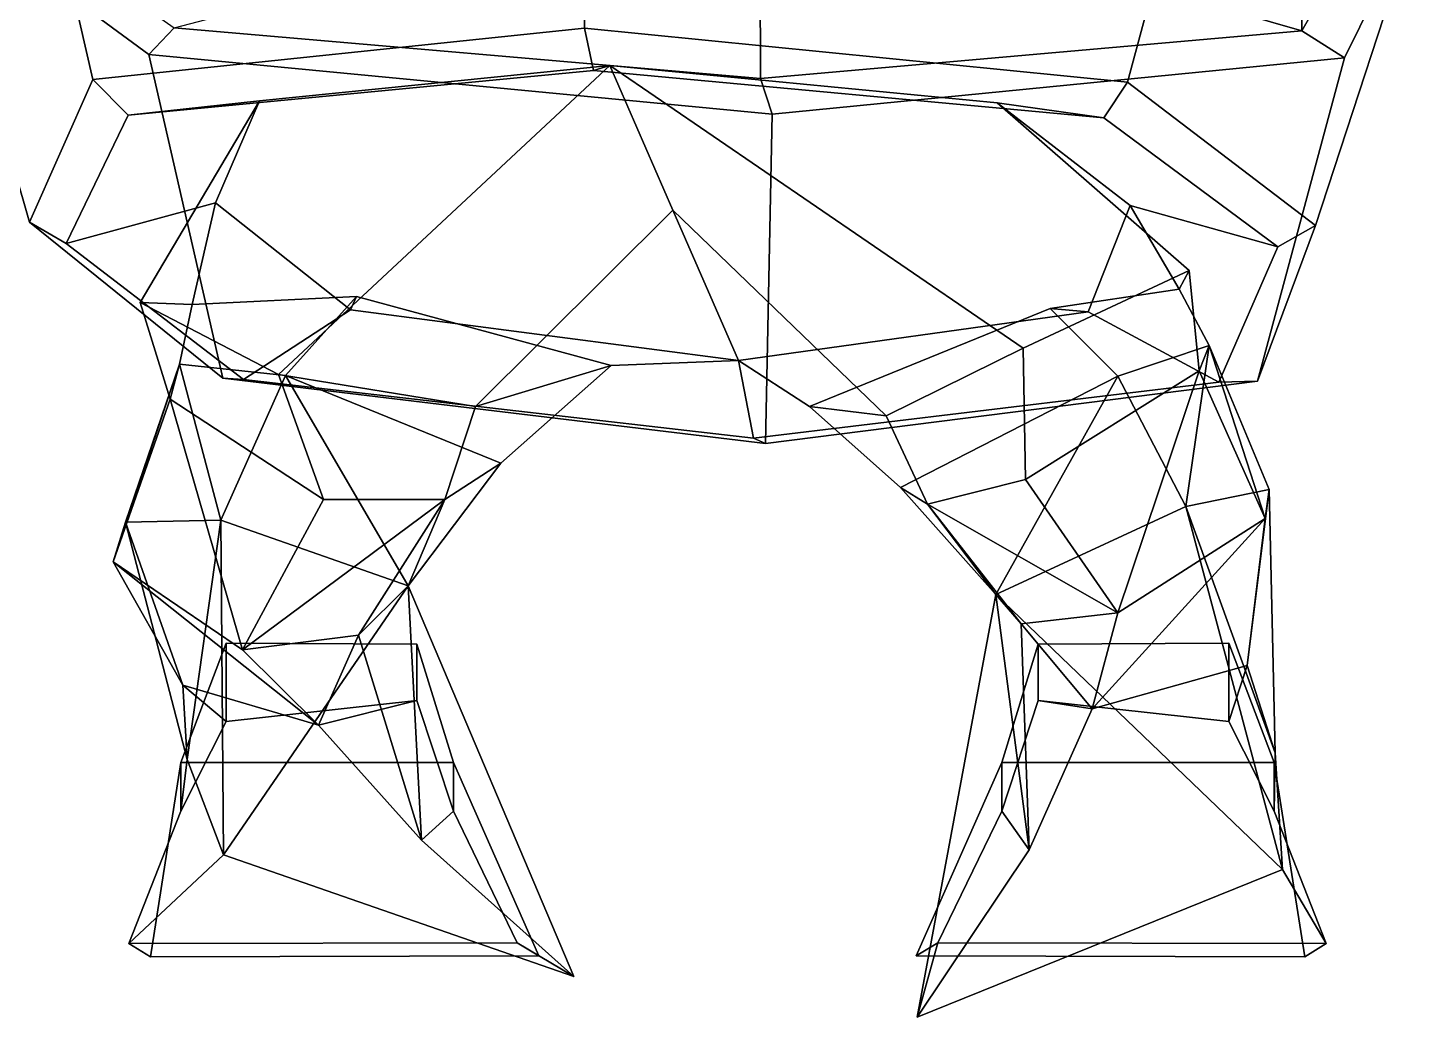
# Model space of a CAD drawing. Extents: x -303 to 213, y -163 to 319.
# Drawn here: x -130.3 to 110.7, y -163.5 to 7.6 of the extents above; entities that cross this region are included whole.
import ezdxf

# ---------------------------------------------------------------- set-up
doc = ezdxf.new("R2010")
doc.units = 0

msp = doc.modelspace()

# ---------------------------------------------------------------- linework, layer by layer
for points in [[(-34.033401, 7.560822, 112.934258), (-32.913963, 64.454681, 105.91288), (-131.9478, 54.619919, 59.508686), (-119.110497, -1.31459, 68.317505)], [(-34.033401, 7.560822, 112.934258), (59.862671, -1.808197, 92.85215), (74.899582, 54.049438, 87.864487), (-32.913963, 64.454681, 105.91288)], [(-131.9478, 54.619919, 59.508686), (-146.159607, 29.955963, -23.044518), (-130.062622, -25.987541, -13.788846), (-119.110497, -1.31459, 68.317505)], [(74.899582, 54.049438, 87.864487), (59.862671, -1.808197, 92.85215), (92.37281, -26.601013, 16.703852), (110.669403, 29.24762, 12.163043)], [(90.051636, 7.07016, -67.334053), (-3.734743, 34.041504, -107.552917), (90.247169, 43.583755, -61.500828)], [(103.339256, 30.483917, 11.004836), (90.051636, 7.07016, -67.334053), (90.247169, 43.583755, -61.500828)], [(-105.029213, 7.608185, -94.076828), (-3.734743, 34.041504, -107.552917), (-3.610879, -1.164948, -109.336845)], [(90.051636, 7.07016, -67.334053), (-3.610879, -1.164948, -109.336845), (-3.734743, 34.041504, -107.552917)], [(-109.431168, 2.954575, -105.78302), (-146.159607, 29.955963, -23.044518), (-138.781601, 31.151688, -22.186447), (-105.029213, 7.608185, -94.076828)], [(-130.062622, -25.987541, -13.788846), (-146.159607, 29.955963, -23.044518), (-109.431168, 2.954575, -105.78302), (-96.593872, -52.979935, -96.974205)], [(92.37281, -26.601013, 16.703852), (82.379303, -53.473541, -72.43956), (97.416206, 2.384094, -77.427223), (110.669403, 29.24762, 12.163043)], [(97.416206, 2.384094, -77.427223), (90.051636, 7.07016, -67.334053), (103.339256, 30.483917, 11.004836), (110.669403, 29.24762, 12.163043)], [(-34.033401, 7.560822, 112.934258), (-119.110497, -1.31459, 68.317505), (-112.982025, -7.507278, 61.507931), (-32.516315, 0.190781, 101.719292)], [(-109.431168, 2.954575, -105.78302), (-105.029213, 7.608185, -94.076828), (-3.610879, -1.164948, -109.336845), (-1.615793, -7.350449, -123.845413)], [(-34.033401, 7.560822, 112.934258), (-32.516315, 0.190781, 101.719292), (55.759377, -7.972656, 84.639946), (59.862671, -1.808197, 92.85215)], [(97.416206, 2.384094, -77.427223), (-1.615793, -7.350449, -123.845413), (-3.610879, -1.164948, -109.336845), (90.051636, 7.07016, -67.334053)], [(-96.593872, -52.979935, -96.974205), (-109.431168, 2.954575, -105.78302), (-1.615793, -7.350449, -123.845413), (-2.735284, -64.253998, -116.82122)], [(-32.516315, 0.190781, 101.719292), (-112.982025, -7.507278, 61.507931), (-90.288658, -5.044708, 48.816994), (-29.648653, 1.089722, 80.818604)], [(-29.648653, 1.089722, 80.818604), (-90.288658, -5.044708, 48.816994), (-110.928223, -39.872482, 14.442875), (-86.983604, -52.360214, 49.113098)], [(-18.747669, -23.923035, 0.795879), (-29.648653, 1.089722, 80.818604), (-86.983604, -52.360214, 49.113098), (-52.935585, -57.855736, 1.677941)], [(-32.516315, 0.190781, 101.719292), (-29.648653, 1.089722, 80.818604), (37.332161, -5.396683, 66.311974), (55.759377, -7.972656, 84.639946)], [(-29.648653, 1.089722, 80.818604), (41.830917, -47.783234, 68.415085), (70.518112, -34.339088, 38.146267), (37.332161, -5.396683, 66.311974)], [(18.14711, -59.50798, 14.881507), (41.830917, -47.783234, 68.415085), (-29.648653, 1.089722, 80.818604), (-18.747669, -23.923035, 0.795879)], [(82.379303, -53.473541, -72.43956), (-2.735284, -64.253998, -116.82122), (-1.615793, -7.350449, -123.845413), (97.416206, 2.384094, -77.427223)], [(-119.110497, -1.31459, 68.317505), (-130.062622, -25.987541, -13.788846), (-123.740364, -29.693779, -12.456988), (-112.982025, -7.507278, 61.507931)], [(59.862671, -1.808197, 92.85215), (55.759377, -7.972656, 84.639946), (85.905388, -30.27198, 16.282429), (92.37281, -26.601013, 16.703852)], [(-112.982025, -7.507278, 61.507931), (-123.740364, -29.693779, -12.456988), (-97.900421, -22.671219, -9.809252), (-90.288658, -5.044708, 48.816994)], [(-90.288658, -5.044708, 48.816994), (-97.900421, -22.671219, -9.809252), (-101.937752, -40.263489, -22.653414), (-110.928223, -39.872482, 14.442875)], [(37.332161, -5.396683, 66.311974), (70.518112, -34.339088, 38.146267), (68.787384, -37.589142, -0.433024), (60.344593, -23.107651, 11.883862)], [(55.759377, -7.972656, 84.639946), (37.332161, -5.396683, 66.311974), (60.344593, -23.107651, 11.883862), (85.905388, -30.27198, 16.282429)], [(-123.740364, -29.693779, -12.456988), (-93.055801, -53.228821, -84.767921), (-74.54332, -41.17305, -66.76754), (-97.900421, -22.671219, -9.809252)], [(-97.900421, -22.671219, -9.809252), (-74.54332, -41.17305, -66.76754), (-73.522903, -38.847656, -51.598614), (-101.937752, -40.263489, -22.653414)], [(-7.409847, -49.938141, -82.433632), (-18.747669, -23.923035, 0.795879), (-52.935585, -57.855736, 1.677941), (-29.436962, -50.783539, -52.489193)], [(18.14711, -59.50798, 14.881507), (-18.747669, -23.923035, 0.795879), (-7.409847, -49.938141, -82.433632), (4.886947, -57.90329, -43.802639)], [(60.344593, -23.107651, 11.883862), (68.787384, -37.589142, -0.433024), (46.504539, -40.91713, -34.795254), (53.077503, -41.525024, -49.27256)], [(85.905388, -30.27198, 16.282429), (60.344593, -23.107651, 11.883862), (53.077503, -41.525024, -49.27256), (75.6856, -53.694206, -61.635906)], [(-130.062622, -25.987541, -13.788846), (-96.593872, -52.979935, -96.974205), (-93.055801, -53.228821, -84.767921), (-123.740364, -29.693779, -12.456988)], [(92.37281, -26.601013, 16.703852), (85.905388, -30.27198, 16.282429), (75.6856, -53.694206, -61.635906), (82.379303, -53.473541, -72.43956)], [(42.230968, -70.500755, 33.533913), (72.273552, -51.700516, 10.559834), (70.518112, -34.339088, 38.146267), (41.830917, -47.783234, 68.415085)], [(72.273552, -51.700516, 10.559834), (74.015038, -47.335876, -8.056661), (68.787384, -37.589142, -0.433024), (70.518112, -34.339088, 38.146267)], [(74.015038, -47.335876, -8.056661), (58.224525, -52.616486, -20.264986), (46.504539, -40.91713, -34.795254), (68.787384, -37.589142, -0.433024)], [(-79.199158, -73.970406, 13.180609), (-86.983604, -52.360214, 49.113098), (-110.928223, -39.872482, 14.442875), (-105.701553, -56.626587, -14.675688)], [(-105.701553, -56.626587, -14.675688), (-110.928223, -39.872482, 14.442875), (-101.937752, -40.263489, -22.653414), (-104.106781, -50.551941, -32.804722)], [(-104.106781, -50.551941, -32.804722), (-101.937752, -40.263489, -22.653414), (-73.522903, -38.847656, -51.598614), (-85.778137, -52.546036, -41.364483)], [(-85.778137, -52.546036, -41.364483), (-73.522903, -38.847656, -51.598614), (-29.436962, -50.783539, -52.489193), (-48.547741, -67.692642, -27.879084)], [(-74.54332, -41.17305, -66.76754), (-7.409847, -49.938141, -82.433632), (-29.436962, -50.783539, -52.489193), (-73.522903, -38.847656, -51.598614)], [(53.077503, -41.525024, -49.27256), (46.504539, -40.91713, -34.795254), (4.886947, -57.90329, -43.802639), (-7.409847, -49.938141, -82.433632)], [(58.224525, -52.616486, -20.264986), (20.617088, -71.909927, -13.8889), (4.886947, -57.90329, -43.802639), (46.504539, -40.91713, -34.795254)], [(-93.055801, -53.228821, -84.767921), (-4.818867, -63.362152, -101.604149), (-7.409847, -49.938141, -82.433632), (-74.54332, -41.17305, -66.76754)], [(75.6856, -53.694206, -61.635906), (53.077503, -41.525024, -49.27256), (-7.409847, -49.938141, -82.433632), (-4.818867, -63.362152, -101.604149)], [(42.230968, -70.500755, 33.533913), (41.830917, -47.783234, 68.415085), (18.14711, -59.50798, 14.881507), (25.286976, -74.774612, 13.084153)], [(69.947266, -75.152428, -9.556343), (58.224525, -52.616486, -20.264986), (74.015038, -47.335876, -8.056661)], [(84.385155, -72.242393, 1.368705), (69.947266, -75.152428, -9.556343), (74.015038, -47.335876, -8.056661)], [(83.660652, -77.232437, 17.835978), (74.015038, -47.335876, -8.056661), (72.273552, -51.700516, 10.559834)], [(83.660652, -77.232437, 17.835978), (84.385155, -72.242393, 1.368705), (74.015038, -47.335876, -8.056661)], [(-115.56369, -84.73217, -11.703917), (-105.701553, -56.626587, -14.675688), (-104.106781, -50.551941, -32.804722)], [(-115.56369, -84.73217, -11.703917), (-104.106781, -50.551941, -32.804722), (-113.467697, -77.895958, -27.392559)], [(-113.467697, -77.895958, -27.392559), (-104.106781, -50.551941, -32.804722), (-96.942413, -77.529892, -34.750858)], [(-96.942413, -77.529892, -34.750858), (-104.106781, -50.551941, -32.804722), (-85.778137, -52.546036, -41.364483)], [(-96.942413, -77.529892, -34.750858), (-85.778137, -52.546036, -41.364483), (-64.543877, -88.870148, -22.973143)], [(-96.593872, -52.979935, -96.974205), (-2.735284, -64.253998, -116.82122), (-4.818867, -63.362152, -101.604149), (-93.055801, -53.228821, -84.767921)], [(-79.199158, -73.970406, 13.180609), (-58.200272, -73.954674, -3.026448), (-52.935585, -57.855736, 1.677941), (-86.983604, -52.360214, 49.113098)], [(-64.543877, -88.870148, -22.973143), (-85.778137, -52.546036, -41.364483), (-48.547741, -67.692642, -27.879084)], [(-58.200272, -73.954674, -3.026448), (-48.547741, -67.692642, -27.879084), (-29.436962, -50.783539, -52.489193), (-52.935585, -57.855736, 1.677941)], [(37.102425, -90.374954, -4.192022), (20.617088, -71.909927, -13.8889), (58.224525, -52.616486, -20.264986)], [(69.947266, -75.152428, -9.556343), (37.102425, -90.374954, -4.192022), (58.224525, -52.616486, -20.264986)], [(58.199947, -93.574966, 37.950008), (72.273552, -51.700516, 10.559834), (42.230968, -70.500755, 33.533913)], [(58.199947, -93.574966, 37.950008), (83.660652, -77.232437, 17.835978), (72.273552, -51.700516, 10.559834)], [(82.379303, -53.473541, -72.43956), (75.6856, -53.694206, -61.635906), (-4.818867, -63.362152, -101.604149), (-2.735284, -64.253998, -116.82122)], [(-93.191978, -99.950577, 12.48369), (-105.701553, -56.626587, -14.675688), (-115.56369, -84.73217, -11.703917)], [(-93.191978, -99.950577, 12.48369), (-79.199158, -73.970406, 13.180609), (-105.701553, -56.626587, -14.675688)], [(25.286976, -74.774612, 13.084153), (18.14711, -59.50798, 14.881507), (4.886947, -57.90329, -43.802639), (20.617088, -71.909927, -13.8889)], [(-64.543877, -88.870148, -22.973143), (-48.547741, -67.692642, -27.879084), (-58.200272, -73.954674, -3.026448)], [(37.102425, -90.374954, -4.192022), (25.286976, -74.774612, 13.084153), (20.617088, -71.909927, -13.8889)], [(58.199947, -93.574966, 37.950008), (42.230968, -70.500755, 33.533913), (25.286976, -74.774612, 13.084153)], [(85.405197, -117.774406, -28.918781), (69.947266, -75.152428, -9.556343), (84.385155, -72.242393, 1.368705)], [(85.405197, -117.774406, -28.918781), (84.385155, -72.242393, 1.368705), (80.553207, -102.656601, -5.58224)], [(80.553207, -102.656601, -5.58224), (84.385155, -72.242393, 1.368705), (83.660652, -77.232437, 17.835978)], [(-93.191978, -99.950577, 12.48369), (-73.147629, -97.447578, -0.91607), (-58.200272, -73.954674, -3.026448)], [(-93.191978, -99.950577, 12.48369), (-58.200272, -73.954674, -3.026448), (-79.199158, -73.970406, 13.180609)], [(-73.147629, -97.447578, -0.91607), (-64.543877, -88.870148, -22.973143), (-58.200272, -73.954674, -3.026448)], [(58.199947, -93.574966, 37.950008), (25.286976, -74.774612, 13.084153), (41.462517, -95.479553, 20.125031)], [(41.462517, -95.479553, 20.125031), (25.286976, -74.774612, 13.084153), (37.102425, -90.374954, -4.192022)], [(86.708046, -137.926437, -61.83894), (37.102425, -90.374954, -4.192022), (69.947266, -75.152428, -9.556343)], [(86.708046, -137.926437, -61.83894), (69.947266, -75.152428, -9.556343), (85.405197, -117.774406, -28.918781)], [(-103.517799, -106.037361, -34.232113), (-115.56369, -84.73217, -11.703917), (-113.467697, -77.895958, -27.392559)], [(-102.774651, -118.942451, -58.253418), (-113.467697, -77.895958, -27.392559), (-96.942413, -77.529892, -34.750858)], [(-102.774651, -118.942451, -58.253418), (-103.517799, -106.037361, -34.232113), (-113.467697, -77.895958, -27.392559)], [(-96.528603, -135.377319, -91.03936), (-102.774651, -118.942451, -58.253418), (-96.942413, -77.529892, -34.750858)], [(-96.528603, -135.377319, -91.03936), (-96.942413, -77.529892, -34.750858), (-64.543877, -88.870148, -22.973143)], [(80.553207, -102.656601, -5.58224), (83.660652, -77.232437, 17.835978), (53.737045, -110.165436, 14.1548)], [(53.737045, -110.165436, 14.1548), (83.660652, -77.232437, 17.835978), (58.199947, -93.574966, 37.950008)], [(-80.052475, -113.009895, -11.158363), (-93.191978, -99.950577, 12.48369), (-115.56369, -84.73217, -11.703917)], [(-103.517799, -106.037361, -34.232113), (-80.052475, -113.009895, -11.158363), (-115.56369, -84.73217, -11.703917)], [(-35.927689, -156.412735, -63.21442), (-96.528603, -135.377319, -91.03936), (-64.543877, -88.870148, -22.973143)], [(-62.254234, -132.843246, -38.176338), (-64.543877, -88.870148, -22.973143), (-73.147629, -97.447578, -0.91607)], [(-35.927689, -156.412735, -63.21442), (-64.543877, -88.870148, -22.973143), (-62.254234, -132.843246, -38.176338)], [(23.472969, -163.463699, -42.823914), (42.842144, -134.541428, -14.725661), (37.102425, -90.374954, -4.192022)], [(23.472969, -163.463699, -42.823914), (37.102425, -90.374954, -4.192022), (86.708046, -137.926437, -61.83894)], [(42.842144, -134.541428, -14.725661), (41.462517, -95.479553, 20.125031), (37.102425, -90.374954, -4.192022)], [(53.737045, -110.165436, 14.1548), (58.199947, -93.574966, 37.950008), (41.462517, -95.479553, 20.125031)], [(42.842144, -134.541428, -14.725661), (53.737045, -110.165436, 14.1548), (41.462517, -95.479553, 20.125031)], [(-56.738792, -119.444244, 62.902187), (-63.052917, -98.998032, 48.086689), (-96.042435, -98.812729, 48.086689), (-103.878738, -119.444244, 62.902187)], [(-103.878738, -119.444244, 62.902187), (-96.042435, -98.812729, 48.086689), (-96.042435, -112.334427, -3.767556), (-103.878738, -127.827744, 4.010584)], [(-63.052917, -98.998032, 48.086689), (-63.052921, -108.736435, -3.767556), (-96.042435, -112.334427, -3.767556), (-96.042435, -98.812729, 48.086689)], [(-80.052475, -113.009895, -11.158363), (-73.147629, -97.447578, -0.91607), (-93.191978, -99.950577, 12.48369)], [(-62.254234, -132.843246, -38.176338), (-73.147629, -97.447578, -0.91607), (-80.052475, -113.009895, -11.158363)], [(38.110432, -119.444244, 87.19326), (85.250374, -119.444244, 87.19326), (77.414063, -98.812729, 72.377762), (44.424553, -98.998032, 72.377762)], [(44.424553, -98.998032, 72.377762), (77.414063, -98.812729, 72.377762), (77.41407, -112.334427, 20.523518), (44.424553, -108.736435, 20.523518)], [(85.250374, -119.444244, 87.19326), (85.250381, -127.827744, 28.301657), (77.41407, -112.334427, 20.523518), (77.414063, -98.812729, 72.377762)], [(-56.738792, -119.444244, 62.902187), (-56.738796, -127.827744, 4.010584), (-63.052921, -108.736435, -3.767556), (-63.052917, -98.998032, 48.086689)], [(38.110432, -119.444244, 87.19326), (44.424553, -98.998032, 72.377762), (44.424553, -108.736435, 20.523518), (38.110432, -127.827744, 28.301657)], [(53.737045, -110.165436, 14.1548), (44.424553, -108.736435, 20.523518), (77.41407, -112.334427, 20.523518), (80.553207, -102.656601, -5.58224)], [(85.405197, -117.774406, -28.918781), (80.553207, -102.656601, -5.58224), (77.41407, -112.334427, 20.523518), (85.250381, -127.827744, 28.301657)], [(-102.774651, -118.942451, -58.253418), (-103.878738, -127.827744, 4.010584), (-96.042435, -112.334427, -3.767556), (-103.517799, -106.037361, -34.232113)], [(-80.052475, -113.009895, -11.158363), (-103.517799, -106.037361, -34.232113), (-96.042435, -112.334427, -3.767556), (-63.052921, -108.736435, -3.767556)], [(-62.254234, -132.843246, -38.176338), (-80.052475, -113.009895, -11.158363), (-63.052921, -108.736435, -3.767556), (-56.738796, -127.827744, 4.010584)], [(42.842144, -134.541428, -14.725661), (38.110432, -127.827744, 28.301657), (44.424553, -108.736435, 20.523518), (53.737045, -110.165436, 14.1548)], [(86.708046, -137.926437, -61.83894), (85.405197, -117.774406, -28.918781), (85.250381, -127.827744, 28.301657), (94.230812, -150.723206, 20.893911)], [(-96.528603, -135.377319, -91.03936), (-112.859177, -150.723206, -3.397161), (-103.878738, -127.827744, 4.010584), (-102.774651, -118.942451, -58.253418)], [(-109.155304, -153.02951, 62.902187), (-103.878738, -119.444244, 62.902187), (-103.878738, -127.827744, 4.010584), (-112.859177, -150.723206, -3.397161)], [(-41.971909, -152.844193, 62.902187), (-56.738792, -119.444244, 62.902187), (-103.878738, -119.444244, 62.902187), (-109.155304, -153.02951, 62.902187)], [(-41.971909, -152.844193, 62.902187), (-45.675785, -150.61731, -7.101041), (-56.738796, -127.827744, 4.010584), (-56.738792, -119.444244, 62.902187)], [(23.343546, -152.844193, 87.19326), (90.526947, -153.02951, 87.19326), (85.250374, -119.444244, 87.19326), (38.110432, -119.444244, 87.19326)], [(23.343546, -152.844193, 87.19326), (38.110432, -119.444244, 87.19326), (38.110432, -127.827744, 28.301657), (27.047421, -150.61731, 17.190031)], [(90.526947, -153.02951, 87.19326), (94.230812, -150.723206, 20.893911), (85.250381, -127.827744, 28.301657), (85.250374, -119.444244, 87.19326)], [(-35.927689, -156.412735, -63.21442), (-62.254234, -132.843246, -38.176338), (-56.738796, -127.827744, 4.010584), (-45.675785, -150.61731, -7.101041)], [(23.472969, -163.463699, -42.823914), (27.047421, -150.61731, 17.190031), (38.110432, -127.827744, 28.301657), (42.842144, -134.541428, -14.725661)], [(-96.528603, -135.377319, -91.03936), (-35.927689, -156.412735, -63.21442), (-45.675785, -150.61731, -7.101041), (-112.859177, -150.723206, -3.397161)], [(86.708046, -137.926437, -61.83894), (94.230812, -150.723206, 20.893911), (27.047421, -150.61731, 17.190031), (23.472969, -163.463699, -42.823914)], [(-109.155304, -153.02951, 62.902187), (-112.859177, -150.723206, -3.397161), (-45.675785, -150.61731, -7.101041), (-41.971909, -152.844193, 62.902187)], [(90.526947, -153.02951, 87.19326), (23.343546, -152.844193, 87.19326), (27.047421, -150.61731, 17.190031), (94.230812, -150.723206, 20.893911)]]:
    msp.add_3dface(points)

doc.saveas('drawing.dxf')
